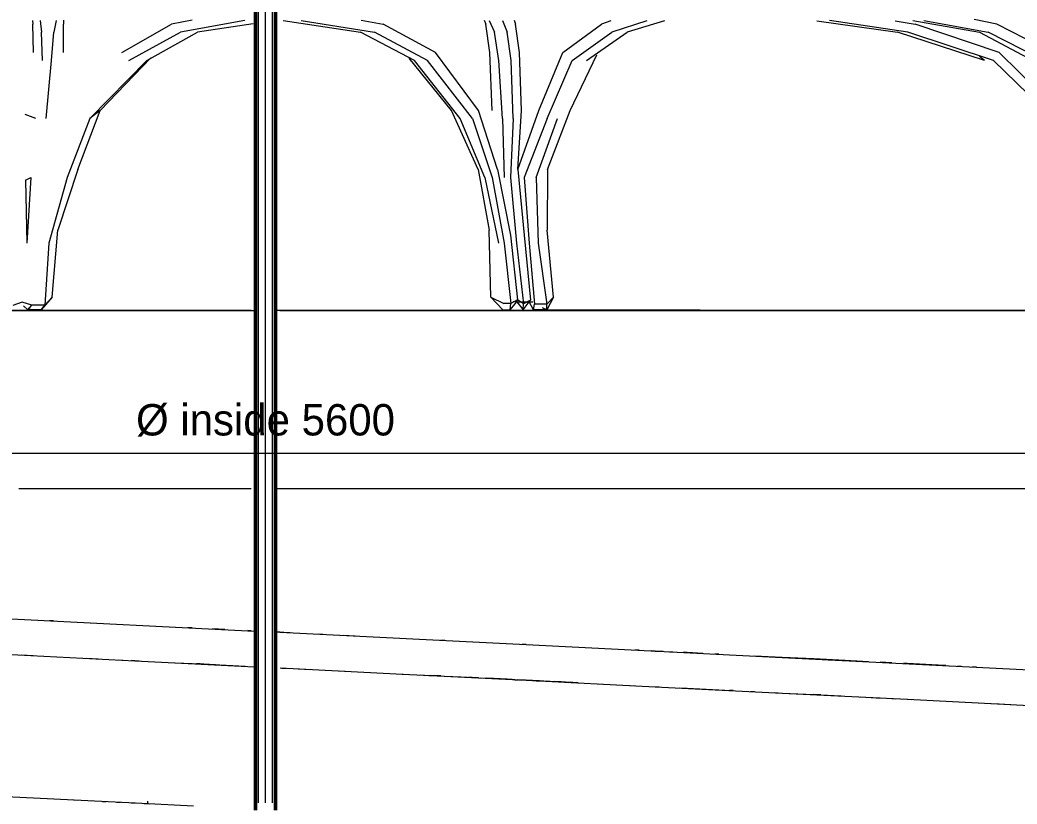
# Model space of a CAD drawing. Header units: metres. Extents: x 10 to 831, y 10 to 584.
# Drawn here: x 176.2 to 232.2, y 272.3 to 316.3 of the extents above; entities that cross this region are included whole.
import ezdxf
from ezdxf.enums import TextEntityAlignment as Align

# ---------------------------------------------------------------- set-up
doc = ezdxf.new("R2010")
doc.units = ezdxf.units.M
for name, color, linetype, lineweight in [('CUT', 7, 'Continuous', 50), ('DIM', 1, 'Continuous', 13), ('VIS', 8, 'Continuous', 13)]:
    doc.layers.add(name, color=color, linetype=linetype, lineweight=lineweight)

msp = doc.modelspace()

# ---------------------------------------------------------------- linework, layer by layer
at = {"layer": 'CUT'}
for p, q in [((189.44, 271.9868), (189.44, 361.1468)), ((190.56, 361.1468), (190.56, 271.9868))]:
    msp.add_line(p, q, dxfattribs=at)
at = {"layer": 'DIM'}
msp.add_line((78, 292), (302, 292), dxfattribs=at)
at = {"layer": 'VIS'}
for p, q in [((189.44, 271.9868), (189.44, 361.1468)), ((189.604, 272.3884), (189.604, 361.1468)), ((190, 272.3884), (190, 360.946)), ((190.396, 272.3884), (190.396, 361.1468)), ((190.56, 361.1468), (190.56, 271.9868)), ((176.938, 316.2852), (176.9492, 316.0728)), ((176.986, 314.4828), (176.9492, 316.0728)), ((177.3624, 316.2692), (177.4316, 315.6228)), ((178.266, 316.2692), (178.1316, 315.6228)), ((178.6684, 314.4828), (178.6728, 316.0728)), ((178.674, 316.3028), (178.6728, 316.0728)), ((181.9336, 314.4828), (184.7268, 316.0732)), ((185.8908, 316.3032), (184.7268, 316.0732)), ((188.832, 316.2716), (185.226, 315.6228)), ((189.3092, 316.0944), (186.1888, 315.6228)), ((190.99, 316.276), (195.3252, 315.6228)), ((191.9976, 316.274), (196.1212, 315.6228)), ((195.3668, 316.3032), (196.594, 316.0732)), ((199.5356, 314.4828), (196.594, 316.0732)), ((202.2628, 316.3032), (202.3504, 316.0732)), ((202.5892, 314.4828), (202.3504, 316.0732)), ((202.5364, 316.2716), (202.8364, 315.6228)), ((203.2836, 316.2716), (203.562, 315.6228)), ((203.9456, 316.3032), (204.0296, 316.0732)), ((204.2496, 314.4828), (204.0296, 316.0732)), ((206.6844, 314.4828), (208.8548, 316.0732)), ((209.3664, 316.2612), (208.8548, 316.0732)), ((211.39, 316.2592), (209.4344, 315.6228)), ((212.3844, 316.2632), (210.2792, 315.6228)), ((220.9236, 316.2632), (225.448, 315.6228)), ((226.026, 315.6228), (221.6276, 316.2856)), ((225.324, 316.2612), (226.4352, 316.0732)), ((226.312, 316.2716), (230.044, 315.6228)), ((231.1512, 314.4828), (226.4352, 316.0732)), ((226.9176, 316.2716), (230.54, 315.6228)), ((231.0124, 316.0732), (229.7492, 316.326)), ((234.1216, 314.4828), (231.0124, 316.0732)), ((177.498, 314.032), (177.4316, 315.6228)), ((178.0008, 314.032), (178.1316, 315.6228)), ((182.338, 314.032), (185.226, 315.6228)), ((183.3364, 314.032), (186.1888, 315.6228)), ((198.3508, 314.032), (195.3252, 315.6228)), ((199.0784, 314.032), (196.1212, 315.6228)), ((203.0936, 314.032), (202.8364, 315.6228)), ((203.7852, 314.032), (203.562, 315.6228)), ((207.2068, 314.032), (209.4344, 315.6228)), ((208.0112, 314.032), (210.2792, 315.6228)), ((230.3228, 314.032), (225.448, 315.6228)), ((230.8364, 314.032), (226.026, 315.6228)), ((230.044, 315.6228), (233.038, 314.032)), ((233.648, 314.032), (230.54, 315.6228)), ((201.946, 311.2288), (199.5356, 314.4828)), ((202.7152, 311.2288), (202.5892, 314.4828)), ((204.3612, 311.2288), (204.2496, 314.4828)), ((205.3344, 311.2288), (206.6844, 314.4828)), ((207.0828, 311.2288), (208.5916, 314.3576)), ((234.4456, 311.2288), (231.1512, 314.4828)), ((177.6872, 310.7788), (178.0008, 314.032)), ((183.3364, 314.032), (180.14, 310.7788)), ((180.7236, 311.2288), (183.56, 314.1776)), ((200.4244, 311.2288), (198.0632, 314.1572)), ((200.9264, 310.7788), (198.3508, 314.032)), ((201.6088, 310.7788), (199.0784, 314.032)), ((203.2976, 310.7788), (203.0936, 314.032)), ((203.8928, 310.7788), (203.7852, 314.032)), ((205.792, 310.7788), (207.2068, 314.032)), ((208.0112, 314.032), (208.3316, 314.2572)), ((230.3228, 314.032), (230.0416, 314.2572)), ((234.1728, 310.7788), (230.8364, 314.032)), ((177.1184, 310.7788), (176.5212, 311.0016)), ((179.4696, 307.924), (180.7236, 311.2288)), ((180.7236, 311.2288), (180.14, 310.7788)), ((201.9324, 307.924), (200.4244, 311.2288)), ((203.0192, 307.924), (201.946, 311.2288)), ((204.1612, 307.924), (204.3612, 311.2288)), ((204.1612, 307.924), (205.3344, 311.2288)), ((205.812, 307.924), (207.0828, 311.2288)), ((180.14, 310.7788), (178.8724, 307.474)), ((202.3092, 307.474), (200.9264, 310.7788)), ((201.6088, 310.7788), (202.7144, 307.474)), ((203.2976, 310.7788), (203.3852, 307.474)), ((203.8928, 310.7788), (203.7388, 307.474)), ((205.792, 310.7788), (204.5052, 307.474)), ((205.1828, 307.474), (206.3844, 310.7788)), ((179.4696, 307.924), (178.3588, 304.5088)), ((201.9324, 307.924), (202.5404, 304.5088)), ((203.0192, 307.924), (203.7424, 304.2308)), ((204.1612, 307.924), (204.5172, 304.2308)), ((205.812, 307.924), (205.7988, 304.5088)), ((176.5292, 307.3284), (176.828, 307.474)), ((176.5292, 307.3284), (176.6048, 303.7804)), ((176.828, 307.474), (176.6048, 303.7804)), ((178.8724, 307.474), (177.852, 303.7804)), ((202.3092, 307.474), (203.0596, 303.7804)), ((202.7144, 307.474), (203.3876, 303.7804)), ((203.7388, 307.474), (204.0704, 303.7804)), ((204.5052, 307.474), (204.794, 303.7804)), ((205.1828, 307.474), (205.2904, 303.7804)), ((178.0236, 300.7504), (178.3588, 304.5088)), ((202.6328, 300.7504), (202.5404, 304.5088)), ((206.1568, 300.7504), (205.7988, 304.5088)), ((177.852, 303.7804), (177.6216, 300.3052)), ((203.3876, 303.7804), (203.7528, 300.404)), ((203.7424, 304.2308), (204.14, 300.6164)), ((204.0704, 303.7804), (204.48, 300.382)), ((204.5172, 304.2308), (204.8632, 300.5952)), ((204.794, 303.7804), (205.0852, 300.3672)), ((205.2904, 303.7804), (205.7784, 300.3728)), ((176.3476, 300.4724), (175.8236, 300.292)), ((176.8864, 300.3), (176.3476, 300.4724)), ((178.0236, 300.7504), (177.4208, 300.0516)), ((178.0236, 300.7504), (177.6216, 300.3052)), ((202.6328, 300.7504), (203.3068, 300.0516)), ((202.6328, 300.7504), (203.3604, 300.406)), ((203.7528, 300.404), (203.3604, 300.406)), ((203.7184, 300.0516), (204.0876, 300.502)), ((203.7184, 300.0516), (203.7528, 300.404)), ((204.14, 300.6164), (203.7528, 300.404)), ((204.0876, 300.502), (203.894, 300.502)), ((204.0876, 300.502), (204.14, 300.6164)), ((204.0876, 300.502), (204.456, 300.0516)), ((204.0876, 300.502), (204.7976, 300.502)), ((204.48, 300.382), (204.14, 300.6164)), ((204.456, 300.0516), (204.7976, 300.502)), ((204.456, 300.0516), (204.48, 300.382)), ((204.8632, 300.5952), (204.48, 300.382)), ((204.7976, 300.502), (204.8632, 300.5952)), ((205.0252, 300.0516), (204.7976, 300.502)), ((204.7976, 300.502), (204.9964, 300.502)), ((205.0252, 300.0516), (205.0852, 300.3672)), ((205.7784, 300.3728), (205.0852, 300.3672)), ((206.1568, 300.7504), (205.7764, 300.0516)), ((205.7764, 300.0516), (205.7784, 300.3728)), ((206.1568, 300.7504), (205.7784, 300.3728)), ((189.188, 300), (175.3812, 300)), ((175.3812, 300), (189.3908, 300)), ((176.1644, 300), (189.3896, 300)), ((176.6672, 300.0516), (176.4192, 300.2768)), ((176.6672, 300.0516), (176.8864, 300.3)), ((176.6672, 300.0516), (176.8236, 300.108)), ((177.4208, 300.0516), (176.6672, 300.0516)), ((177.6216, 300.3052), (176.8864, 300.3)), ((177.4208, 300.0516), (177.6216, 300.3052)), ((177.4208, 300.0516), (189.4796, 300.0008)), ((204.6188, 300), (190.6092, 300)), ((190.812, 300), (204.6188, 300)), ((190.814, 300), (203.8356, 300)), ((190.886, 300.0044), (203.3068, 300.0516)), ((203.3068, 300.0516), (203.7184, 300.0516)), ((203.8356, 300), (217.4348, 300)), ((204.6188, 300), (204.4164, 300)), ((218.9876, 300), (204.6188, 300)), ((204.6188, 300), (218.9876, 300)), ((205.7764, 300.0516), (205.0252, 300.0516)), ((205.7764, 300.0516), (205.5316, 300.164)), ((222.9808, 300.0012), (205.7764, 300.0516)), ((217.4348, 300), (230.5644, 300)), ((218.9876, 300), (218.7896, 300)), ((232.8604, 300), (218.9876, 300)), ((218.9876, 300), (232.8604, 300)), ((239.8312, 300.0516), (223.5548, 300.0004)), ((230.5644, 300), (243, 300)), ((189.186, 290), (176.1644, 290)), ((203.8356, 290), (190.6104, 290)), ((217.4348, 290), (203.8356, 290)), ((230.5644, 290), (217.4348, 290)), ((243, 290), (230.5644, 290)), ((175.3812, 282.7308), (189.3908, 282.0304)), ((178.112, 282.5944), (177.884, 282.606)), ((185.878, 282.206), (185.6488, 282.2176)), ((187.71, 282.1144), (187.0228, 282.1488)), ((189.2, 282.04), (189, 282.05)), ((189.2, 282.04), (189.4, 282.03)), ((190.7992, 281.96), (190.5996, 281.97)), ((191.374, 281.9312), (190.6872, 281.9656)), ((190.7992, 281.96), (190.9992, 281.95)), ((190.812, 281.9592), (204.6188, 281.2692)), ((193.206, 281.8396), (192.9772, 281.8512)), ((195.038, 281.748), (194.3512, 281.7824)), ((200.064, 281.4968), (199.836, 281.5084)), ((204.62, 281.2692), (204.3924, 281.2804)), ((204.6188, 281.2692), (218.9876, 280.5508)), ((204.62, 281.2692), (204.82, 281.2592)), ((210.95, 280.9524), (210.7244, 280.9636)), ((211.852, 280.9072), (211.6264, 280.9188)), ((212.3, 280.8848), (211.852, 280.9072)), ((211.852, 280.9072), (212.052, 280.8976)), ((212.652, 280.8676), (212.8516, 280.8576)), ((213.644, 280.8176), (213.42, 280.8288)), ((214.538, 280.7732), (213.644, 280.8176)), ((175.3812, 280.7308), (182.6748, 280.3664)), ((176.29, 280.6856), (176.9724, 280.6512)), ((179.936, 280.5032), (180.62, 280.4688)), ((181.762, 280.412), (181.9904, 280.4004)), ((182.676, 280.366), (182.476, 280.376)), ((182.6748, 280.3664), (189.3896, 280.0304)), ((182.676, 280.366), (182.9044, 280.3548)), ((184.962, 280.252), (186.336, 280.1832)), ((215.432, 280.7284), (215.2084, 280.7396)), ((218.988, 280.5504), (217.434, 280.6284)), ((218.9876, 280.5508), (232.8604, 279.8568)), ((218.9876, 280.5508), (219.0396, 280.548)), ((220.752, 280.4624), (218.988, 280.5504)), ((218.988, 280.5504), (219.588, 280.5204)), ((222.512, 280.3744), (220.752, 280.4624)), ((220.752, 280.4624), (220.952, 280.4524)), ((221.5512, 280.4224), (221.7512, 280.4124)), ((223.8232, 280.3088), (222.512, 280.3744)), ((222.512, 280.3744), (223.5124, 280.3244)), ((225.13, 280.2436), (224.4776, 280.276)), ((185.9796, 280.2012), (186.1804, 280.1908)), ((186.336, 280.1832), (186.136, 280.1932)), ((187.2, 280.14), (186.2, 280.19)), ((186.336, 280.1832), (188.168, 280.0916)), ((186.4, 280.18), (187, 280.15)), ((188.168, 280.0916), (188.8548, 280.0572)), ((190.814, 279.9592), (197.3252, 279.6336)), ((190.916, 279.9544), (191.1452, 279.9428)), ((191.832, 279.9084), (192.5188, 279.874)), ((194.122, 279.794), (194.8088, 279.7596)), ((226, 280.2), (225.7824, 280.2108)), ((227.732, 280.1132), (226, 280.2)), ((228.162, 280.092), (227.732, 280.1132)), ((227.732, 280.1132), (228.3308, 280.0836)), ((229.022, 280.0488), (228.8068, 280.0596)), ((229.8788, 280.006), (229.6656, 280.0168)), ((197.324, 279.634), (198.0096, 279.5996)), ((197.3252, 279.6336), (204.6188, 279.2692)), ((198.6948, 279.5652), (199.152, 279.5424)), ((199.152, 279.5424), (199.38, 279.5312)), ((199.8308, 279.5084), (199.2312, 279.5384)), ((200.064, 279.4968), (200.976, 279.4512)), ((200.976, 279.4512), (201.66, 279.4172)), ((201.5896, 279.4204), (201.39, 279.4304)), ((201.776, 279.4112), (201.576, 279.4212)), ((201.5896, 279.4204), (201.7896, 279.4104)), ((201.95, 279.4024), (201.75, 279.4124)), ((202.0428, 279.398), (204.2448, 279.2876)), ((202.344, 279.3828), (202.8, 279.36)), ((202.5764, 279.3712), (202.376, 279.3812)), ((202.7888, 279.3604), (202.5888, 279.3704)), ((202.7888, 279.3604), (202.9884, 279.3504)), ((202.8, 279.36), (204.62, 279.2692)), ((203.8304, 279.3084), (202.8308, 279.3584)), ((203.5488, 279.3224), (202.9492, 279.3524)), ((203.3764, 279.3312), (203.1764, 279.3412)), ((203.9876, 279.3008), (203.788, 279.3108)), ((203.9876, 279.3008), (204.1876, 279.2908)), ((204.748, 279.2624), (204.1484, 279.2924)), ((204.5764, 279.2712), (204.3764, 279.2812)), ((204.6188, 279.2692), (211.85, 278.9076)), ((204.62, 279.2692), (206.432, 279.1784)), ((206.62, 279.1692), (204.62, 279.2692)), ((205.5864, 279.2208), (204.9868, 279.2508)), ((205.3764, 279.2312), (205.1764, 279.2412)), ((205.1868, 279.2408), (205.3864, 279.2308)), ((205.9472, 279.2028), (205.7476, 279.2128)), ((206.5768, 279.1712), (205.9768, 279.2012)), ((206.7852, 279.1608), (206.1856, 279.1908)), ((206.4936, 279.1752), (206.294, 279.1852)), ((207.43, 279.1284), (206.43, 279.1784)), ((206.432, 279.1784), (207.1116, 279.1444)), ((207.2312, 279.1384), (206.432, 279.1784)), ((206.7852, 279.1608), (206.9852, 279.1508)), ((207.23, 279.1384), (207.4284, 279.1284)), ((207.546, 279.1228), (207.3464, 279.1328)), ((208.6948, 279.0652), (208.9204, 279.054)), ((210.4992, 278.9752), (210.7244, 278.9636)), ((211.85, 278.9076), (218.9876, 278.5508)), ((211.852, 278.9072), (212.076, 278.8964)), ((213.196, 278.8404), (213.644, 278.818)), ((213.644, 278.818), (215.432, 278.7284)), ((215.432, 278.7284), (216.0996, 278.6952)), ((216.232, 278.6884), (216.032, 278.6984)), ((217.212, 278.6392), (217.434, 278.6284)), ((218.544, 278.5728), (218.988, 278.5508)), ((218.9876, 278.5508), (226.0012, 278.2)), ((218.988, 278.5508), (220.752, 278.4624)), ((220.752, 278.4624), (222.292, 278.3852)), ((221.1516, 278.4424), (220.752, 278.4624)), ((223.386, 278.3308), (224.26, 278.2872)), ((224.26, 278.2872), (224.4776, 278.276)), ((225.13, 278.2436), (225.3476, 278.2328)), ((226, 278.2), (226.2164, 278.1892)), ((226.0012, 278.2), (232.8604, 277.8568)), ((230.7328, 277.9632), (231.16, 277.942)), ((231.16, 277.942), (231.7976, 277.91)), ((182.714, 272.3644), (175.4592, 272.7272)), ((179.4332, 272.5284), (179.2304, 272.5384)), ((180.2436, 272.488), (180.0408, 272.498)), ((181.054, 272.4472), (180.8516, 272.4576)), ((181.8644, 272.4068), (181.662, 272.4168)), ((183.4, 272.33), (183.4, 272.49)), ((183.4, 272.33), (183.4, 272.49)), ((182.6748, 272.3664), (182.4724, 272.3764)), ((185.9524, 272.2024), (182.714, 272.3644)), ((183.4, 272.33), (183.1856, 272.3408)), ((183.4888, 272.3256), (183.2852, 272.3356)), ((183.4, 272.33), (183.4, 272.33))]:
    msp.add_line(p, q, dxfattribs=at)

# ---------------------------------------------------------------- texts
at = {"layer": 'DIM'}
msp.add_text('Ø inside 5600', height=1.76, dxfattribs=at).set_placement((190, 293), align=Align.CENTER)

doc.saveas('drawing.dxf')
